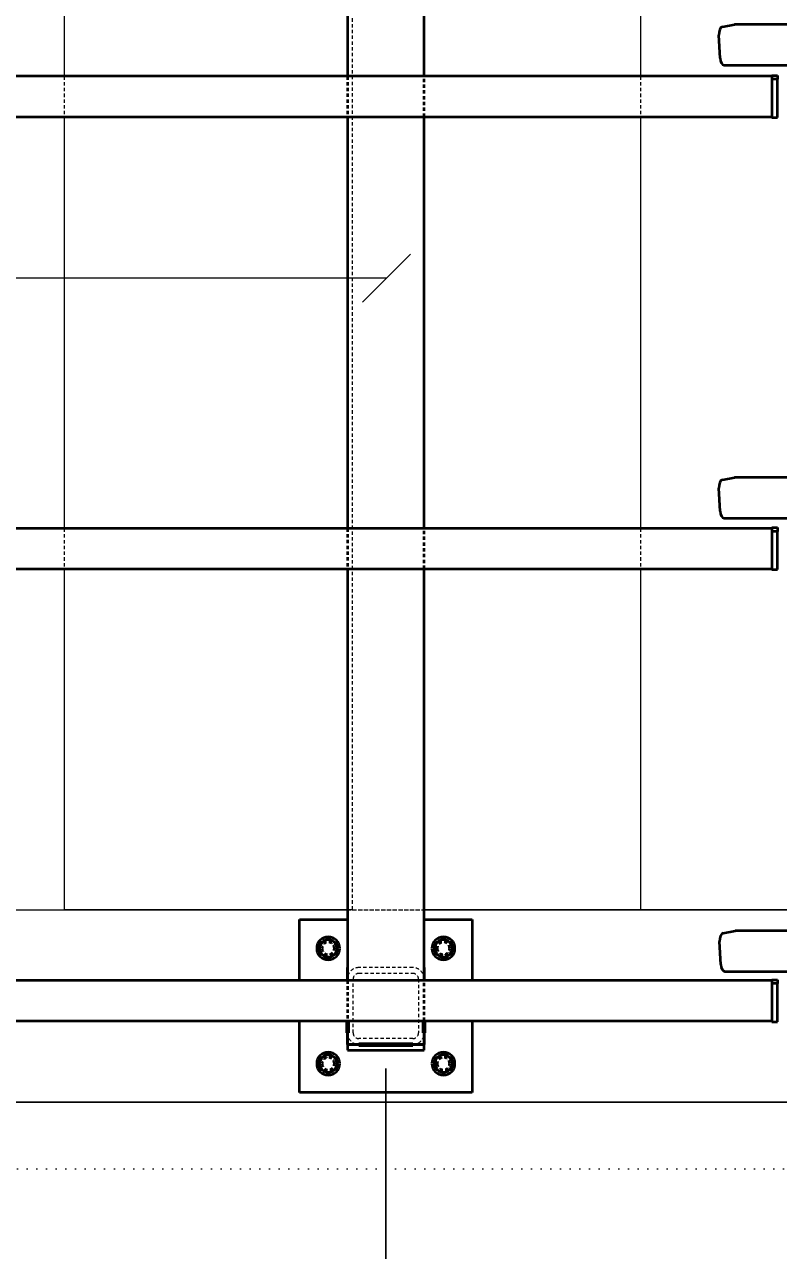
# Model space of a CAD drawing. Header units: millimetres. Extents: x 38797 to 82950, y -34477 to 2697.
# Drawn here: x 60527 to 61312, y -33419 to -32143 of the extents above; entities that cross this region are included whole.
import ezdxf

# ---------------------------------------------------------------- set-up
doc = ezdxf.new("R2010")
doc.units = ezdxf.units.MM
doc.linetypes.add('01 Штриховая _4 мм_', pattern=[6, 3.5, -2.5])
doc.linetypes.add('04 Пунктир 10мм', pattern=[10, 0, -10])
for name, color, linetype, lineweight in [('AA_Dim', 7, 'Continuous', 9), ('AA_Dim-25', 7, 'Continuous', 9), ('AA_Razrez', 7, 'Continuous', 9), ('AA_Vinoska', 7, 'Continuous', 9), ('AF_Balki', 7, 'Continuous', 20), ('AF_Element', 7, 'Continuous', 20), ('AF_Element_Опалубка', 253, 'Continuous', 20), ('AF_Perekritie', 7, 'Continuous', 20), ('AF_Stena', 7, 'Continuous', 60), ('AF_Stena_Опалубка', 253, 'Continuous', 20), ('KR_Colonna_KG', 7, 'Continuous', 20), ('KR_Detal', 7, 'Continuous', 20), ('KR_Fundament', 7, 'Continuous', 20)]:
    doc.layers.add(name, color=color, linetype=linetype, lineweight=lineweight)
doc.styles.add('ISOCPEUR', font='isocpeur.TTF', dxfattribs={"width": 0.9, "height": 62.5})
doc.dimstyles.new('01_Точн_3_знака__непрозр_', dxfattribs={"dimscale": 304.8, "dimtxt": 62.672186, "dimasz": 0.139436, "dimexe": 0.123031, "dimexo": 0.082021, "dimgap": 0.020505, "dimtad": 1, "dimdec": 3, "dimrnd": 0.001, "dimdsep": 46, "dimtxsty": 'ISOCPEUR', "dimblk1": 'OBLIQUE', "dimblk2": 'OBLIQUE', "dimsah": 1, "dimcen": 0.09, "dimdle": 0.123031, "dimazin": 0, "dimtfac": 1, "dimtdec": 4, "dimtix": 1, "dimtmove": 0, "dimatfit": 3, "dimfxl": 1, "dimtvp": 1, "dimtfill": 1, "dimtolj": 1, "dimtzin": 0, "dimlwd": 18, "dimlwe": 18, "dimarcsym": 2})

# ---------------------------------------------------------------- blocks, each defined once
blk = doc.blocks.new('Песок ср крупн - Песок ср крупн-3745068-Покрытие_КМ')
at = {"layer": 'AF_Element', "lineweight": 9}
blk.add_line((43324.7, -33065), (42915.1, -33065), dxfattribs=at)
blk = doc.blocks.new('354_Прокат Лист _НесКаркас_РабПлоск_ - 354_Прокат Лист _НесКаркас_РабПлоск_-V51-Покрытие_КМ')
at = {"layer": 'AF_Balki', "lineweight": 35}
for p, q in [((-40, 26.5), (-40, 90)), ((-40, 90), (10, 90)), ((90, 90), (140, 90)), ((140, 90), (140, 26.5)), ((-40, -90), (-40, -15.5)), ((140, -15.6), (140, -90)), ((140, -90), (-40, -90))]:
    blk.add_line(p, q, dxfattribs=at)
blk = doc.blocks.new('354_Анкер клиновой _СоедНесК_РабПлоск_ - M12x120_20-3803632-Покрытие_КМ')
at = {"layer": 'KR_Detal', "lineweight": 35}
for start, end in [(120, 180), (180, 240), (90, 120), (60, 90), (0, 60), (300, 0), (240, 270), (270, 300)]:
    blk.add_arc((0, 0), 9, start, end, dxfattribs=at)
for points in [[(-9, 5.2), (-8.3, 5.6), (-6.8, 6.5), (-5.3, 7.3), (-4.5, 7.8)], [(-9, 0), (-9, 0.9), (-9, 2.7), (-9, 4.4), (-9, 5.2)], [(-9, -5.2), (-9, -4.4), (-9, -2.7), (-9, -0.9), (-9, 0)], [(-4.5, 7.8), (-3.7, 8.2), (-2.2, 9.1), (-0.7, 10), (0, 10.4)], [(0, 10.4), (0.7, 10), (2.2, 9.1), (3.7, 8.2), (4.5, 7.8)], [(4.5, 7.8), (5.3, 7.3), (6.8, 6.5), (8.3, 5.6), (9, 5.2)], [(9, 5.2), (9, 4.4), (9, 2.7), (9, 0.9), (9, 0)], [(9, 0), (9, -0.9), (9, -2.7), (9, -4.4), (9, -5.2)], [(-4.5, -7.8), (-5.3, -7.3), (-6.8, -6.5), (-8.3, -5.6), (-9, -5.2)], [(0, -10.4), (-0.7, -10), (-2.2, -9.1), (-3.7, -8.2), (-4.5, -7.8)], [(4.5, -7.8), (3.7, -8.2), (2.2, -9.1), (0.7, -10), (0, -10.4)], [(9, -5.2), (8.3, -5.6), (6.8, -6.5), (5.3, -7.3), (4.5, -7.8)]]:
    blk.add_open_spline(points, degree=3, dxfattribs=at)
blk = doc.blocks.new('253_Профиль гнутый сварной квадратный _НесКаркас_Балка_ - 40х4-3863744-Покрытие_КМ')
at = {"layer": 'AF_Balki', "lineweight": 35}
for p, q in [((43276.9, -33138.4), (41025.1, -33138.4)), ((43276.9, -33138.5), (43276.9, -33140.8)), ((43276.9, -33140.8), (43276.9, -33149.5)), ((43276.9, -33149.5), (43276.9, -33173.4)), ((43276.9, -33173.4), (43276.9, -33178.6)), ((41025.1, -33180.6), (43276.9, -33180.6)), ((43276.9, -33178.8), (43276.9, -33178.7)), ((43276.9, -33178.8), (43276.9, -33180.5)), ((43276.9, -33180.6), (43276.9, -33180.5))]:
    blk.add_line(p, q, dxfattribs=at)
blk = doc.blocks.new('253_Профиль гнутый сварной квадратный _НесКаркас_Балка_ - 40х4-3863745-Покрытие_КМ')
at = {"layer": 'AF_Balki', "lineweight": 35}
for p, q in [((43276.9, -32667.9), (41025.1, -32667.9)), ((43276.9, -32667.9), (43276.9, -32670.2)), ((43276.9, -32670.2), (43276.9, -32679)), ((43276.9, -32679), (43276.9, -32702.8)), ((43276.9, -32702.8), (43276.9, -32710)), ((41025.1, -32710.1), (43276.9, -32710.1)), ((43276.9, -32710), (43276.9, -32710))]:
    blk.add_line(p, q, dxfattribs=at)
blk = doc.blocks.new('253_Профиль гнутый сварной квадратный _НесКаркас_Балка_ - 40х4-3863746-Покрытие_КМ')
at = {"layer": 'AF_Balki', "lineweight": 35}
for p, q in [((43276.9, -32197.3), (41025.1, -32197.3)), ((43276.9, -32197.3), (43276.9, -32199.7)), ((43276.9, -32199.7), (43276.9, -32208.4)), ((43276.9, -32208.4), (43276.9, -32232.3)), ((41025.1, -32239.5), (43276.9, -32239.5)), ((43276.9, -32232.3), (43276.9, -32239.4)), ((43276.9, -32239.5), (43276.9, -32239.4))]:
    blk.add_line(p, q, dxfattribs=at)
blk = doc.blocks.new('354_Прокат Лист _НесКаркас_РабПлоск_ - 354_Прокат Лист _НесКаркас_РабПлоск_-3851158-Покрытие_КМ')
at = {"layer": 'AF_Balki', "lineweight": 35}
for p, q in [((41215.1, -33205), (41135.1, -33205)), ((41135.1, -33205), (41135.1, -33211)), ((41135.1, -33211), (41215.1, -33211)), ((41215.1, -33211), (41215.1, -33205))]:
    blk.add_line(p, q, dxfattribs=at)
blk = doc.blocks.new('354_Прокат Лист _НесКаркас_РабПлоск_ - 354_Прокат Лист _НесКаркас_РабПлоск_-V58-Покрытие_КМ')
at = {"layer": 'AF_Balki', "lineweight": 35}
for p, q in [((10, -40), (10, 40)), ((10, 40), (34.5, 40)), ((76.5, 40), (90, 40)), ((34.4, -40), (10, -40)), ((90, -40), (76.5, -40))]:
    blk.add_line(p, q, dxfattribs=at)
blk = doc.blocks.new('354_Прокат Лист _НесКаркас_РабПлоск_ - 354_Прокат Лист _НесКаркас_РабПлоск_-3851453-Покрытие_КМ')
at = {"layer": 'AF_Balki', "lineweight": 35}
for p, q in [((41019.1, -33137.7), (41025.1, -33137.7)), ((41019.1, -33137.7), (41019.1, -33141.6)), ((41025.1, -33137.7), (41025.1, -33141.6)), ((41025.1, -33141.6), (41019.1, -33141.6)), ((41019.1, -33141.6), (41019.1, -33181.4)), ((41025.1, -33181.4), (41025.1, -33141.6)), ((41019.1, -33181.4), (41025.1, -33181.4))]:
    blk.add_line(p, q, dxfattribs=at)
blk = doc.blocks.new('Лестница - Лестница-3665204-Покрытие_КМ')
at = {"layer": 'AF_Perekritie', "linetype": '01 Штриховая _4 мм_'}
for p, q in [((42840.1, -31615), (42840.1, -33065)), ((42540.1, -32197.4), (42540.1, -32239.4)), ((43140.1, -32197.4), (43140.1, -32239.4)), ((42540.1, -32668), (42540.1, -32709.9)), ((43140.1, -32668), (43140.1, -32710)), ((42840.1, -33065), (42835.1, -33065)), ((42840.1, -33065), (42915, -33065))]:
    blk.add_line(p, q, dxfattribs=at)
at = {"layer": 'AF_Perekritie'}
for p, q in [((42540.1, -31768.8), (42540.1, -32197.3)), ((43140.1, -31768.9), (43140.1, -32197.3)), ((42540.1, -32239.4), (42540.1, -32667.9)), ((43140.1, -32239.5), (43140.1, -32667.9)), ((42540.1, -32710), (42540.1, -33065)), ((43140.1, -32710), (43140.1, -33065)), ((42835.1, -33065), (42540.1, -33065)), ((43140.1, -33065), (42915.1, -33065)), ((43324.7, -33065), (43140.1, -33065))]:
    blk.add_line(p, q, dxfattribs=at)
blk = doc.blocks.new('354_Шайба_ГОСТ 11371-78_СоедНесК_РабПлоск_ - Шайба_ГОСТ 11371-78-V69-Покрытие_КМ')
at = {"layer": 'KR_Detal', "lineweight": 35}
for start, end in [(360, 180), (180, 360)]:
    blk.add_arc((0, 0), 12, start, end, dxfattribs=at)
at = {"layer": 'KR_Detal', "linetype": '01 Штриховая _4 мм_', "lineweight": 35}
for start, end in [(0, 180), (180, 0)]:
    blk.add_arc((0, 0), 6.5, start, end, dxfattribs=at)
blk = doc.blocks.new('253_Профиль гнутый сварной квадратный _НесКаркас_Балка_ - 40х4-3864069-Покрытие_КМ')
at = {"layer": 'AF_Balki', "lineweight": 35}
for p, q in [((43226.4, -33089.2), (43239, -33086.9)), ((43896.9, -33086.8), (43239.4, -33086.8)), ((43896.5, -33086.9), (43883.9, -33089.2)), ((43223.9, -33121.8), (43222.6, -33097.9)), ((43880.1, -33097.9), (43881.3, -33121.8)), ((43228.1, -33129), (43881.7, -33129))]:
    blk.add_line(p, q, dxfattribs=at)
at = {"layer": 'AF_Balki', "linetype": '01 Штриховая _4 мм_', "lineweight": 35}
for p, q in [((43883.4, -33121.4), (43882.2, -33097.5)), ((43884.1, -33093.2), (43896.7, -33090.8)), ((43899, -33094.4), (43900.2, -33118.3)), ((43902.3, -33117.9), (43901.1, -33094.1)), ((43898.3, -33122.7), (43885.7, -33125)), ((43881.7, -33129), (43885.5, -33129)), ((43885.9, -33129), (43898.5, -33126.7))]:
    blk.add_line(p, q, dxfattribs=at)
at = {"layer": 'AF_Balki', "lineweight": 35}
for centre, start_param, end_param in [((43239.4, -33094.8), 0, 0.096866), ((43226.8, -33097.1), 0.096866, 1.667662), ((43228.1, -33121), 1.667662, 3.141593)]:
    blk.add_ellipse(centre, major_axis=(0, 8), ratio=0.527077, start_param=start_param, end_param=end_param, dxfattribs=at)
at = {"layer": 'AF_Balki', "linetype": '01 Штриховая _4 мм_', "lineweight": 35}
for centre, major_axis, start_param, end_param in [((43896.9, -33094.8), (0, 8), 4.809255, 6.283185), ((43884.3, -33097.1), (0, 8), 0.096866, 1.667662), ((43884.3, -33097.1), (0, 4), 0.096866, 1.667662), ((43896.9, -33094.8), (0, 4), 4.809255, 6.380051), ((43885.5, -33121), (0, 8), 1.667662, 3.078593), ((43885.5, -33121), (0, 4), 1.667662, 3.238458), ((43898.1, -33118.7), (0, 4), 3.238458, 4.809255), ((43898.1, -33118.7), (0, 8), 3.238458, 4.809255), ((43885.5, -33121), (0, 8), 3.141593, 3.238458)]:
    blk.add_ellipse(centre, major_axis=major_axis, ratio=0.527077, start_param=start_param, end_param=end_param, dxfattribs=at)
blk = doc.blocks.new('253_Профиль гнутый сварной квадратный _НесКаркас_Балка_ - 40х4-3864070-Покрытие_КМ')
at = {"layer": 'AF_Balki', "lineweight": 35}
for p, q in [((43223.1, -32649.9), (43221.9, -32626)), ((43225.7, -32617.2), (43238.3, -32614.9)), ((43896.1, -32614.9), (43238.7, -32614.9)), ((43879.3, -32626), (43880.6, -32649.9)), ((43895.7, -32614.9), (43883.1, -32617.2)), ((43227.3, -32657.1), (43880.9, -32657.1))]:
    blk.add_line(p, q, dxfattribs=at)
at = {"layer": 'AF_Balki', "linetype": '01 Штриховая _4 мм_', "lineweight": 35}
for p, q in [((43882.7, -32649.5), (43881.4, -32625.6)), ((43883.3, -32621.2), (43895.9, -32618.9)), ((43898.2, -32622.5), (43899.5, -32646.4)), ((43901.6, -32646), (43900.3, -32622.1)), ((43897.6, -32650.8), (43885, -32653.1)), ((43881, -32657.1), (43884.8, -32657.1)), ((43885.2, -32657.1), (43897.8, -32654.7))]:
    blk.add_line(p, q, dxfattribs=at)
at = {"layer": 'AF_Balki', "lineweight": 35}
for centre, start_param, end_param in [((43226.1, -32625.2), 0.096866, 1.667662), ((43238.7, -32622.9), 0, 0.096866), ((43227.3, -32649.1), 1.667662, 3.141593)]:
    blk.add_ellipse(centre, major_axis=(0, 8), ratio=0.527077, start_param=start_param, end_param=end_param, dxfattribs=at)
at = {"layer": 'AF_Balki', "linetype": '01 Штриховая _4 мм_', "lineweight": 35}
for centre, major_axis, start_param, end_param in [((43883.5, -32625.2), (0, 8), 0.096866, 1.667662), ((43883.5, -32625.2), (0, 4), 0.096866, 1.667662), ((43896.1, -32622.9), (0, 4), 4.809255, 6.380051), ((43896.1, -32622.9), (0, 8), 4.809255, 6.283185), ((43884.8, -32649.1), (0, 8), 1.667662, 3.078593), ((43884.8, -32649.1), (0, 4), 1.667662, 3.238458), ((43897.4, -32646.8), (0, 4), 3.238458, 4.809255), ((43897.4, -32646.8), (0, 8), 3.238458, 4.809255), ((43884.8, -32649.1), (0, 8), 3.141593, 3.238458)]:
    blk.add_ellipse(centre, major_axis=major_axis, ratio=0.527077, start_param=start_param, end_param=end_param, dxfattribs=at)
blk = doc.blocks.new('253_Профиль гнутый сварной квадратный _НесКаркас_Балка_ - 40х4-3864071-Покрытие_КМ')
at = {"layer": 'AF_Balki', "lineweight": 35}
for p, q in [((43223.1, -32178.4), (43221.9, -32154.5)), ((43225.7, -32145.8), (43238.3, -32143.4)), ((43896.1, -32143.4), (43238.7, -32143.4)), ((43879.3, -32154.5), (43880.6, -32178.4)), ((43895.7, -32143.4), (43883.1, -32145.7)), ((43227.3, -32185.6), (43880.9, -32185.6))]:
    blk.add_line(p, q, dxfattribs=at)
at = {"layer": 'AF_Balki', "linetype": '01 Штриховая _4 мм_', "lineweight": 35}
for p, q in [((43882.6, -32178), (43881.4, -32154.1)), ((43883.3, -32149.7), (43895.9, -32147.4)), ((43898.2, -32151), (43899.4, -32174.9)), ((43901.5, -32174.5), (43900.3, -32150.6)), ((43897.5, -32179.3), (43885, -32181.6)), ((43881, -32185.6), (43884.7, -32185.6)), ((43885.2, -32185.6), (43897.7, -32183.2))]:
    blk.add_line(p, q, dxfattribs=at)
at = {"layer": 'AF_Balki', "lineweight": 35}
for centre, start_param, end_param in [((43226.1, -32153.7), 0.096866, 1.667662), ((43238.7, -32151.4), 0, 0.096866), ((43227.3, -32177.6), 1.667662, 3.141593)]:
    blk.add_ellipse(centre, major_axis=(0, 8), ratio=0.527079, start_param=start_param, end_param=end_param, dxfattribs=at)
at = {"layer": 'AF_Balki', "linetype": '01 Штриховая _4 мм_', "lineweight": 35}
for centre, major_axis, start_param, end_param in [((43883.5, -32153.7), (0, 8), 0.096866, 1.667662), ((43883.5, -32153.7), (0, 4), 0.096866, 1.667662), ((43896.1, -32151.4), (0, 4), 4.809255, 6.380051), ((43896.1, -32151.4), (0, 8), 4.809255, 6.283185), ((43884.7, -32177.6), (0, 8), 1.667662, 3.078593), ((43884.7, -32177.6), (0, 4), 1.667662, 3.238458), ((43897.3, -32175.3), (0, 4), 3.238458, 4.809255), ((43897.3, -32175.3), (0, 8), 3.238458, 4.809255), ((43884.7, -32177.6), (0, 8), 3.141593, 3.238458)]:
    blk.add_ellipse(centre, major_axis=major_axis, ratio=0.527079, start_param=start_param, end_param=end_param, dxfattribs=at)
blk = doc.blocks.new('DIMBLOCK28-Покрытие_КМ')
at = {"layer": 'AA_Dim-25', "lineweight": 18}
for p, q in [((60202.8, -33230), (60202.8, -33708.9)), ((60202.8, -33671.4), (60202.8, -33230)), ((60902.8, -33230), (60902.8, -33708.9)), ((60902.8, -33671.4), (60902.8, -33230)), ((60202.8, -33671.4), (60902.8, -33671.4))]:
    blk.add_line(p, q, dxfattribs=at)
at = {"layer": 'AA_Dim-25', "lineweight": 30}
for p, q in [((60202.8, -33671.4), (60224.1, -33650.2)), ((60902.8, -33671.4), (60924.1, -33650.2)), ((60202.8, -33671.4), (60181.6, -33692.7)), ((60902.8, -33671.4), (60881.6, -33692.7))]:
    blk.add_line(p, q, dxfattribs=at)
at = {"layer": 'AA_Dim-25', "color": 0, "lineweight": 18, "insert": (60494.3, -33583.8), "char_height": 62.5, "width": 140.48, "attachment_point": 1, "line_spacing_factor": 1.135194, "style": 'ISOCPEUR', "bg_fill": 3, "box_fill_scale": 1.25, "bg_fill_color": 256, "bg_fill_true_color": 13158600, "bg_fill_transparency": 0}
blk.add_mtext('700', dxfattribs=at)
blk = doc.blocks.new('_Oblique')
at = {"color": 0, "linetype": 'ByBlock', "lineweight": -2}
blk.add_line((-0.5, -0.5), (0.5, 0.5), dxfattribs=at)
blk = doc.blocks.new('DIMBLOCK29-Покрытие_КМ')
at = {"layer": 'AA_Dim-25', "lineweight": 18}
for p, q in [((60902.8, -33230), (60902.8, -33708.9)), ((60902.8, -33671.4), (60902.8, -33230)), ((61402.8, -33230), (61402.8, -33708.9)), ((61402.8, -33671.4), (61402.8, -33230)), ((60902.8, -33671.4), (61402.8, -33671.4))]:
    blk.add_line(p, q, dxfattribs=at)
at = {"layer": 'AA_Dim-25', "lineweight": 30}
for p, q in [((60902.8, -33671.4), (60924.1, -33650.2)), ((61402.8, -33671.4), (61424.1, -33650.2)), ((60902.8, -33671.4), (60881.6, -33692.7)), ((61402.8, -33671.4), (61381.6, -33692.7))]:
    blk.add_line(p, q, dxfattribs=at)
at = {"layer": 'AA_Dim-25', "color": 0, "lineweight": 18, "insert": (61094.3, -33583.8), "char_height": 62.5, "width": 140.48, "attachment_point": 1, "line_spacing_factor": 1.135194, "style": 'ISOCPEUR', "bg_fill": 3, "box_fill_scale": 1.25, "bg_fill_color": 256, "bg_fill_true_color": 13158600, "bg_fill_transparency": 0}
blk.add_mtext('500', dxfattribs=at)

msp = doc.modelspace()

# ---------------------------------------------------------------- linework, layer by layer
at = {"layer": 'AA_Razrez', "linetype": '04 Пунктир 10мм'}
msp.add_line((58680.9328, -33334.46), (62983.53, -33334.46), dxfattribs=at)
at = {"layer": 'AA_Vinoska'}
for q in [(60928.5367, -32382.5), (58986.3853, -32407.5), (60878.5367, -32432.5)]:
    msp.add_line((60903.5367, -32407.5), q, dxfattribs=at)
at = {"layer": 'AF_Balki', "lineweight": 35}
for p, q in [((60862.83, -31768.8445), (60862.83, -32197.3414)), ((60942.83, -32197.3414), (60942.83, -31768.9041)), ((60862.83, -32239.4039), (60862.83, -32667.9008)), ((60942.83, -32667.9008), (60942.83, -32239.4636)), ((60862.83, -32709.9634), (60862.83, -33138.4613)), ((60942.83, -33138.4613), (60942.83, -32710.023)), ((60862.83, -33180.5239), (60862.83, -33205)), ((60942.83, -33205), (60942.83, -33180.5836)), ((60874.83, -33205), (60930.83, -33205))]:
    msp.add_line(p, q, dxfattribs=at)
at = {"layer": 'AF_Balki', "linetype": '01 Штриховая _4 мм_', "lineweight": 35}
for p, q in [((60862.83, -32197.3907), (60862.83, -32239.3546)), ((60942.83, -32239.4142), (60942.83, -32197.3907)), ((60862.83, -32667.9502), (60862.83, -32709.914)), ((60942.83, -32709.9737), (60942.83, -32667.9502)), ((60862.83, -33138.5107), (60862.83, -33180.4745)), ((60942.83, -33180.5342), (60942.83, -33138.5107))]:
    msp.add_line(p, q, dxfattribs=at)
at = {"layer": 'AF_Balki', "lineweight": 35, "flags": 128}
for points in [[(60862.83, -33205), (60863.1309, -33205), (60864.0184, -33205), (60865.448, -33205), (60867.3481, -33205), (60869.6234, -33205), (60872.1597, -33205), (60874.83, -33205)], [(60930.83, -33205), (60933.5002, -33205), (60936.0366, -33205), (60938.3119, -33205), (60940.212, -33205), (60941.6416, -33205), (60942.5291, -33205), (60942.83, -33205)]]:
    msp.add_lwpolyline(points, dxfattribs=at)
at = {"layer": 'AF_Stena', "linetype": '01 Штриховая _4 мм_', "lineweight": 9}
msp.add_line((60862.8796, -33065), (60942.7804, -33065), dxfattribs=at)
at = {"layer": 'AF_Stena_Опалубка', "lineweight": 9}
for p, q in [((60242.83, -33065), (60862.83, -33065)), ((60942.83, -33065), (61352.4497, -33065)), ((62667.83, -33265), (59302.83, -33265))]:
    msp.add_line(p, q, dxfattribs=at)
at = {"layer": 'KR_Colonna_KG', "linetype": '01 Штриховая _4 мм_', "lineweight": 9}
for p, q in [((60930.83, -33125), (60874.83, -33125)), ((60868.83, -33193), (60868.83, -33137)), ((60874.83, -33131), (60930.83, -33131)), ((60936.83, -33137), (60936.83, -33193)), ((60862.83, -33138.511), (60862.83, -33180.4743)), ((60942.83, -33180.534), (60942.83, -33138.511)), ((60930.83, -33199), (60874.83, -33199))]:
    msp.add_line(p, q, dxfattribs=at)
at = {"layer": 'KR_Colonna_KG', "lineweight": 60}
for p, q in [((60862.83, -33137), (60862.83, -33138.4613)), ((60942.83, -33138.4613), (60942.83, -33137)), ((60862.83, -33180.5239), (60862.83, -33193)), ((60942.83, -33193), (60942.83, -33180.5836)), ((60874.83, -33205), (60930.83, -33205))]:
    msp.add_line(p, q, dxfattribs=at)
at = {"layer": 'KR_Colonna_KG', "linetype": '01 Штриховая _4 мм_', "lineweight": 9}
for centre, radius, start, end in [((60874.83, -33137), 12, 90, 180), ((60930.83, -33137), 12, 0, 90), ((60874.83, -33137), 6, 90, 180), ((60930.83, -33137), 6, 0, 90), ((60874.83, -33193), 12, 180, 270), ((60874.83, -33193), 6, 180, 270), ((60930.83, -33193), 12, 270, 0), ((60930.83, -33193), 6, 270, 0)]:
    msp.add_arc(centre, radius, start, end, dxfattribs=at)
at = {"layer": 'KR_Fundament'}
msp.add_line((59102.83, -33265), (62667.83, -33265), dxfattribs=at)

# ---------------------------------------------------------------- block references
at = {"layer": 'AF_Balki', "linetype": '01 Штриховая _4 мм_', "lineweight": 35}
for name in ['253_Профиль гнутый сварной квадратный _НесКаркас_Балка_ - 40х4-3864071-Покрытие_КМ', '253_Профиль гнутый сварной квадратный _НесКаркас_Балка_ - 40х4-3864070-Покрытие_КМ', '253_Профиль гнутый сварной квадратный _НесКаркас_Балка_ - 40х4-3864069-Покрытие_КМ']:
    msp.add_blockref(name, (18027.7684, 0), dxfattribs=at)
at = {"layer": 'AF_Balki', "lineweight": 35}
for name, p in [('253_Профиль гнутый сварной квадратный _НесКаркас_Балка_ - 40х4-3863746-Покрытие_КМ', (18027.7684, 0)), ('354_Прокат Лист _НесКаркас_РабПлоск_ - 354_Прокат Лист _НесКаркас_РабПлоск_-3851453-Покрытие_КМ', (20285.5705, 941.12)), ('253_Профиль гнутый сварной квадратный _НесКаркас_Балка_ - 40х4-3863745-Покрытие_КМ', (18027.7684, 0)), ('354_Прокат Лист _НесКаркас_РабПлоск_ - 354_Прокат Лист _НесКаркас_РабПлоск_-3851453-Покрытие_КМ', (20285.5705, 470.5605)), ('354_Прокат Лист _НесКаркас_РабПлоск_ - 354_Прокат Лист _НесКаркас_РабПлоск_-V51-Покрытие_КМ', (60852.83, -33165)), ('354_Прокат Лист _НесКаркас_РабПлоск_ - 354_Прокат Лист _НесКаркас_РабПлоск_-3851453-Покрытие_КМ', (20285.5705, 0.0005)), ('253_Профиль гнутый сварной квадратный _НесКаркас_Балка_ - 40х4-3863744-Покрытие_КМ', (18027.7684, 0)), ('354_Прокат Лист _НесКаркас_РабПлоск_ - 354_Прокат Лист _НесКаркас_РабПлоск_-3851158-Покрытие_КМ', (19727.7684, 0))]:
    msp.add_blockref(name, p, dxfattribs=at)
at = {"layer": 'AF_Balki', "lineweight": 35, "rotation": 90}
msp.add_blockref('354_Прокат Лист _НесКаркас_РабПлоск_ - 354_Прокат Лист _НесКаркас_РабПлоск_-V58-Покрытие_КМ', (60902.83, -33215), dxfattribs=at)
at = {"layer": 'AF_Element_Опалубка', "lineweight": 9}
msp.add_blockref('Песок ср крупн - Песок ср крупн-3745068-Покрытие_КМ', (18027.7684, 0), dxfattribs=at)
at = {"layer": 'AF_Perekritie', "linetype": '01 Штриховая _4 мм_'}
msp.add_blockref('Лестница - Лестница-3665204-Покрытие_КМ', (18027.7684, 0), dxfattribs=at)
at = {"layer": 'KR_Detal', "linetype": '01 Штриховая _4 мм_', "lineweight": 35}
for p in [(60842.83, -33105), (60962.83, -33105), (60842.83, -33225), (60962.83, -33225)]:
    msp.add_blockref('354_Шайба_ГОСТ 11371-78_СоедНесК_РабПлоск_ - Шайба_ГОСТ 11371-78-V69-Покрытие_КМ', p, dxfattribs=at)
at = {"layer": 'KR_Detal', "lineweight": 35}
for p in [(60842.83, -33105), (60962.83, -33105), (60842.83, -33225), (60962.83, -33225)]:
    msp.add_blockref('354_Анкер клиновой _СоедНесК_РабПлоск_ - M12x120_20-3803632-Покрытие_КМ', p, dxfattribs=at)

# ---------------------------------------------------------------- next in the draw order: dimensions: what is measured, and where the dimension line sits
at = {"layer": 'AA_Dim', "lineweight": 18}
dim = msp.add_linear_dim(base=(60902.83, -33671.4237), p1=(60202.83, -33205), p2=(60902.83, -33205), dimstyle='01_Точн_3_знака__непрозр_', override={"dimpost": '<>', "dimfxl": 700}, dxfattribs=at)
dim.commit()
dim.dimension.update_dxf_attribs({"geometry": 'DIMBLOCK28-Покрытие_КМ', "text_midpoint": (60552.83, -33633.9237)})

# ---------------------------------------------------------------- next in the draw order: dimensions: what is measured, and where the dimension line sits
dim = msp.add_linear_dim(base=(61402.83, -33671.4237), p1=(60902.83, -33205), p2=(61402.83, -33205), dimstyle='01_Точн_3_знака__непрозр_', override={"dimpost": '<>', "dimfxl": 500}, dxfattribs=at)
dim.commit()
dim.dimension.update_dxf_attribs({"geometry": 'DIMBLOCK29-Покрытие_КМ', "text_midpoint": (61152.83, -33633.9237)})

doc.saveas('drawing.dxf')
